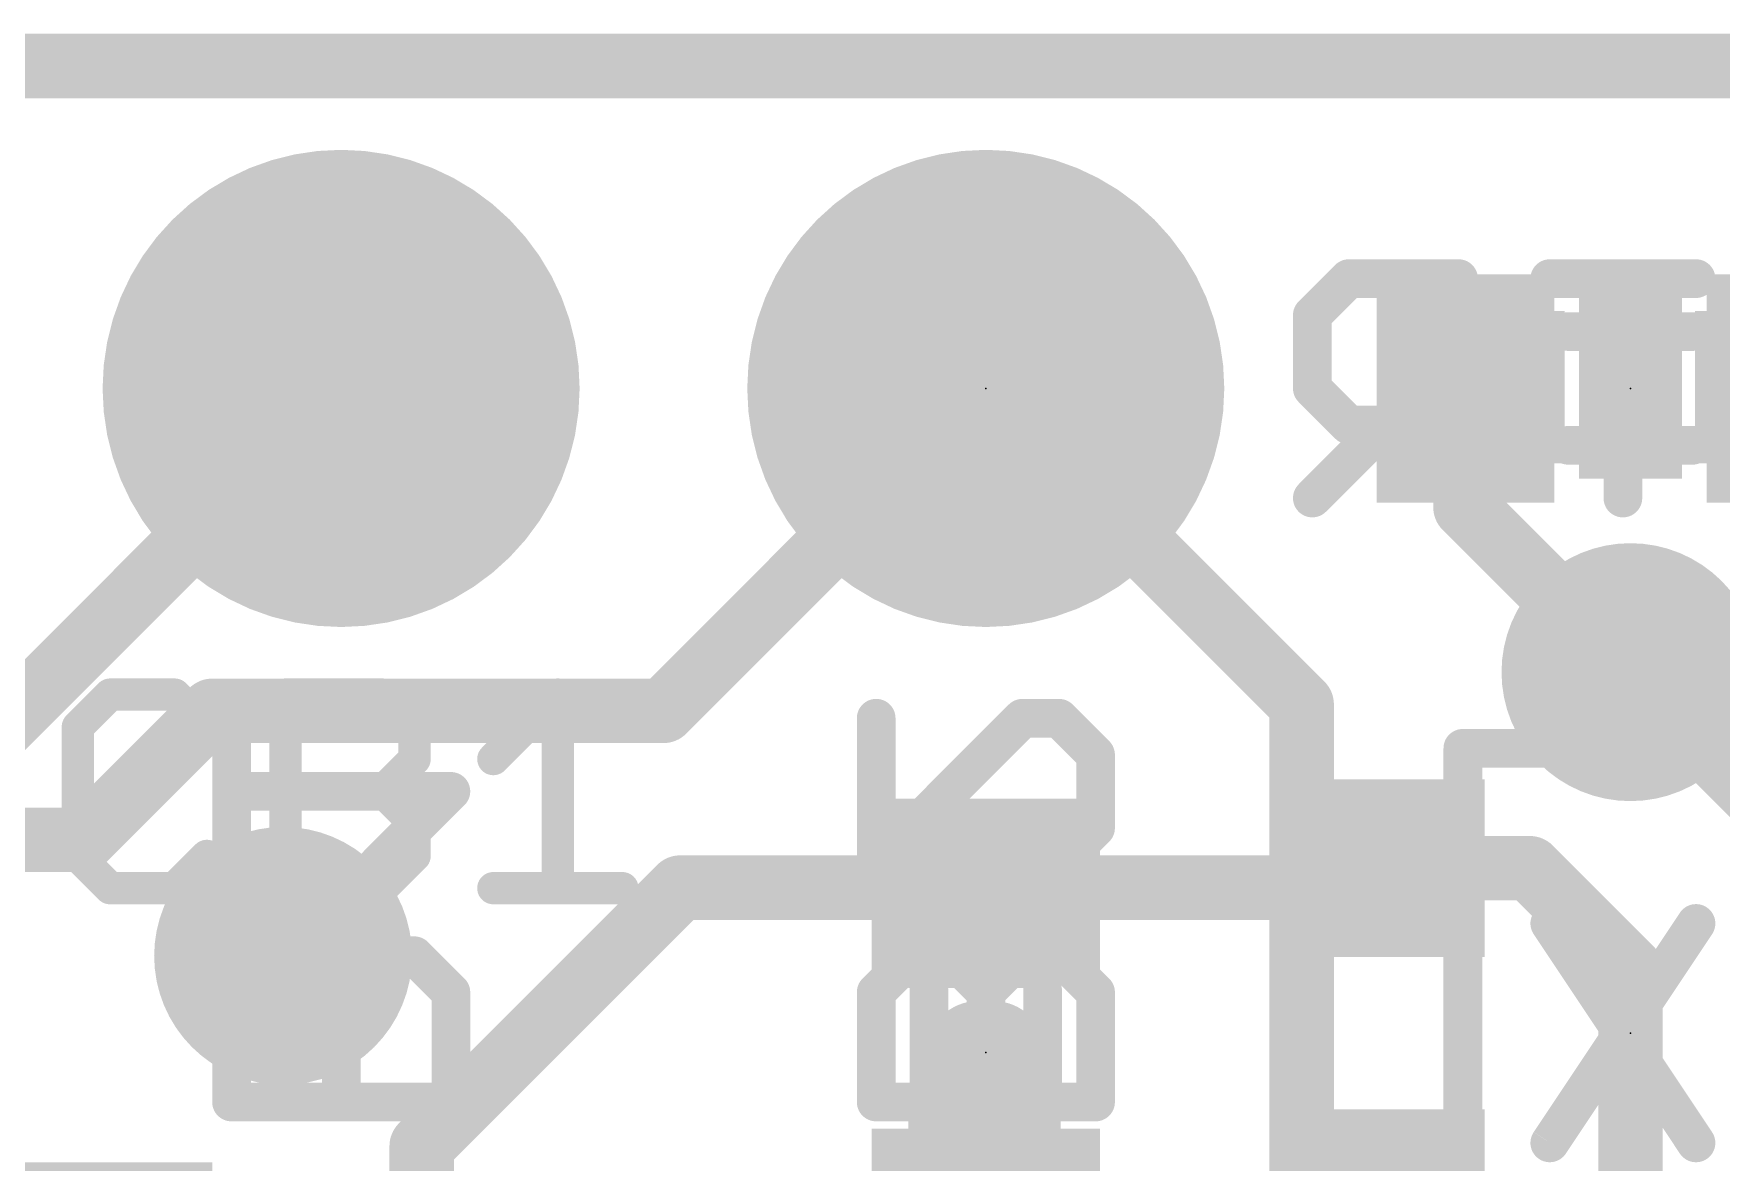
# Model space of a CAD drawing. Extents: x -1.6 to 24.3, y -3.8 to 15.4.
# Drawn here: x 14.03 to 20.68, y 10.92 to 15.37 of the extents above; entities that cross this region are included whole.
import ezdxf

# ---------------------------------------------------------------- set-up
doc = ezdxf.new("R2010")
doc.units = 0
for name, color, linetype in [('1', 12, 'CONTINUOUS'), ('16', 132, 'CONTINUOUS'), ('17', 110, 'CONTINUOUS'), ('18', 110, 'CONTINUOUS'), ('20', 53, 'CONTINUOUS'), ('21', 53, 'CONTINUOUS'), ('22', 53, 'CONTINUOUS'), ('23', 53, 'CONTINUOUS'), ('51', 53, 'CONTINUOUS')]:
    doc.layers.add(name, color=color, linetype=linetype)

# ---------------------------------------------------------------- blocks, each defined once
blk = doc.blocks.new('RECT')
blk.add_solid([(-0.5, -0.5), (0.5, -0.5), (-0.5, 0.5), (0.5, 0.5)])
blk = doc.blocks.new('ROUNDP')
at = {"const_width": 0.5}
blk.add_lwpolyline([(0, -0.25, 1), (0, 0.25, 1), (0, -0.25)], format="xyb", dxfattribs=at)
blk = doc.blocks.new('ROUNDV')
at = {"const_width": 0.5}
blk.add_lwpolyline([(0, -0.25, 1), (0, 0.25, 1), (0, -0.25)], format="xyb", dxfattribs=at)

msp = doc.modelspace()

# ---------------------------------------------------------------- linework, layer by layer
at = {"layer": '1', "const_width": 0.254}
for points in [[(24.13, 15.24), (0, 15.24)], [(13.0175, 11.7475), (15.24, 13.97)], [(19.67, 13.97), (19.67, 13.5024)], [(19.67, 13.5024), (20.32, 12.8524)], [(19.3188, 12.0038), (19.395, 12.08)], [(19.395, 12.08), (19.924, 12.08)], [(20.32, 11.684), (19.924, 12.08)], [(16.5758, 12.0038), (15.5575, 10.9855)], [(17.78, 12.0038), (16.5758, 12.0038)], [(17.78, 12.0038), (19.3188, 12.0038)], [(20.32, 10.16), (20.32, 11.684)], [(15.5575, 10.2997), (15.5575, 10.9855)]]:
    msp.add_lwpolyline(points, dxfattribs=at)
at = {"layer": '1', "const_width": 0.127}
for points in [[(15.2849, 13.9251, 1), (15.1951, 14.0149)], [(19.7335, 13.97, 1), (19.6065, 13.97)], [(19.7149, 13.5473, 1), (19.6251, 13.4575)], [(19.6065, 13.5024, 1), (19.7335, 13.5024)], [(20.2751, 12.8075, 1), (20.3649, 12.8973)], [(19.395, 12.1435, 1), (19.395, 12.0165)], [(19.4399, 12.0351, 1), (19.3501, 12.1249)], [(19.9689, 12.1249, 1), (19.8791, 12.0351)], [(19.924, 12.0165, 1), (19.924, 12.1435)], [(16.5758, 12.0673, 1), (16.5758, 11.9403)], [(16.6207, 11.9589, 1), (16.5309, 12.0487)], [(17.78, 12.0673, 1), (17.78, 11.9403)], [(17.78, 11.9403, 1), (17.78, 12.0673)], [(19.2739, 12.0487, 1), (19.3637, 11.9589)], [(19.3188, 11.9403, 1), (19.3188, 12.0673)], [(20.3835, 11.684, 1), (20.2565, 11.684)], [(20.2751, 11.6391, 1), (20.3649, 11.7289)], [(15.621, 10.9855, 1), (15.494, 10.9855)], [(15.5126, 11.0304, 1), (15.6024, 10.9406)]]:
    msp.add_lwpolyline(points, format="xyb", dxfattribs=at)
at = {"layer": '16', "const_width": 0.254}
for points in [[(24.13, 15.24), (0, 15.24)], [(13.97, 12.7), (15.24, 13.97)], [(16.51, 12.7), (17.78, 13.97)], [(19.0246, 12.7254), (17.78, 13.97)], [(20.32, 12.8524), (21.1328, 12.0396)], [(19.0246, 7.874), (19.0246, 12.7254)], [(4.953, 12.7), (13.97, 12.7)], [(14.224, 12.192), (14.732, 12.7)], [(14.732, 12.7), (16.51, 12.7)], [(7.366, 12.192), (14.224, 12.192)], [(13.589, 10.795), (14.732, 10.795)], [(14.732, 10.795), (16.129, 9.398)]]:
    msp.add_lwpolyline(points, dxfattribs=at)
at = {"layer": '16', "const_width": 0.127}
for points in [[(15.2849, 13.9251, 1), (15.1951, 14.0149)], [(17.8249, 14.0149, 1), (17.7351, 13.9251)], [(17.8249, 13.9251, 1), (17.7351, 14.0149)], [(20.3649, 12.8973, 1), (20.2751, 12.8075)], [(19.0881, 12.7254, 1), (18.9611, 12.7254)], [(18.9797, 12.6805, 1), (19.0695, 12.7703)], [(13.9251, 12.7449, 1), (14.0149, 12.6551)], [(13.97, 12.6365, 1), (13.97, 12.7635)], [(14.732, 12.7635, 1), (14.732, 12.6365)], [(14.7769, 12.6551, 1), (14.6871, 12.7449)], [(16.4651, 12.7449, 1), (16.5549, 12.6551)], [(16.51, 12.6365, 1), (16.51, 12.7635)], [(14.1791, 12.2369, 1), (14.2689, 12.1471)], [(14.224, 12.1285, 1), (14.224, 12.2555)]]:
    msp.add_lwpolyline(points, format="xyb", dxfattribs=at)
at = {"layer": '20', "const_width": 0.2032}
msp.add_lwpolyline([(24.13, 15.24), (0, 15.24)], dxfattribs=at)
at = {"layer": '21'}
for points, const_width in [([(14.3297, 12.7642), (14.2026, 12.637)], 0.127), ([(14.584, 12.7642), (14.3297, 12.7642)], 0.127), ([(14.7111, 12.637), (14.584, 12.7642)], 0.127), ([(15.0212, 12.0015), (15.0212, 12.7642)], 0.127), ([(15.0212, 12.7642), (15.4025, 12.7642)], 0.127), ([(15.4025, 12.7642), (15.5296, 12.637)], 0.127), ([(15.8398, 12.5099), (16.094, 12.7642)], 0.127), ([(16.094, 12.7642), (16.094, 12.0015)], 0.127), ([(14.2026, 12.637), (14.2026, 12.1286)], 0.127), ([(15.5296, 12.637), (15.5296, 12.5099)], 0.127), ([(15.5296, 12.5099), (15.4025, 12.3828)], 0.127), ([(21.02, 12.53), (20.22, 12.53)], 0.2032), ([(15.0212, 12.3828), (15.4025, 12.3828)], 0.127), ([(15.4025, 12.3828), (15.5296, 12.2557)], 0.127), ([(15.5296, 12.2557), (15.5296, 12.1286)], 0.127), ([(14.2026, 12.1286), (14.3297, 12.0015)], 0.127), ([(14.584, 12.0015), (14.7111, 12.1286)], 0.127), ([(15.5296, 12.1286), (15.4025, 12.0015)], 0.127), ([(14.3297, 12.0015), (14.584, 12.0015)], 0.127), ([(15.4025, 12.0015), (15.0212, 12.0015)], 0.127), ([(15.8398, 12.0015), (16.3482, 12.0015)], 0.127), ([(17.8105, 11.3538), (17.7495, 11.3538)], 0.4064)]:
    msp.add_lwpolyline(points, dxfattribs=dict(at, const_width=const_width))
for points, const_width in [([(14.3297, 12.7959, 1), (14.3297, 12.7324)], 0.0635), ([(14.3522, 12.7417, 1), (14.3073, 12.7866)], 0.0635), ([(14.6064, 12.7866, 1), (14.5615, 12.7417)], 0.0635), ([(14.584, 12.7324, 1), (14.584, 12.7959)], 0.0635), ([(15.053, 12.7642, 1), (14.9895, 12.7642)], 0.0635), ([(15.0212, 12.7959, 1), (15.0212, 12.7324)], 0.0635), ([(15.425, 12.7866, 1), (15.3801, 12.7417)], 0.0635), ([(15.4025, 12.7324, 1), (15.4025, 12.7959)], 0.0635), ([(16.1258, 12.7642, 1), (16.0623, 12.7642)], 0.0635), ([(16.1165, 12.7417, 1), (16.0716, 12.7866)], 0.0635), ([(14.2344, 12.637, 1), (14.1709, 12.637)], 0.0635), ([(15.5614, 12.637, 1), (15.4979, 12.637)], 0.0635), ([(14.1802, 12.6595, 1), (14.2251, 12.6146)], 0.0635), ([(14.6886, 12.6146, 1), (14.7335, 12.6595)], 0.0635), ([(15.5072, 12.6146, 1), (15.5521, 12.6595)], 0.0635), ([(15.5521, 12.4875, 1), (15.5072, 12.5324)], 0.0635), ([(20.22, 12.5808, 1), (20.22, 12.4792)], 0.1016), ([(15.4979, 12.5099, 1), (15.5614, 12.5099)], 0.0635), ([(15.8173, 12.5324, 1), (15.8622, 12.4875)], 0.0635), ([(15.0212, 12.4146, 1), (15.0212, 12.3511)], 0.0635), ([(15.425, 12.4053, 1), (15.3801, 12.3604)], 0.0635), ([(15.3801, 12.4053, 1), (15.425, 12.3604)], 0.0635), ([(15.4025, 12.3511, 1), (15.4025, 12.4146)], 0.0635), ([(15.5614, 12.2557, 1), (15.4979, 12.2557)], 0.0635), ([(15.5072, 12.2333, 1), (15.5521, 12.2782)], 0.0635), ([(14.2251, 12.1511, 1), (14.1802, 12.1062)], 0.0635), ([(14.7335, 12.1062, 1), (14.6886, 12.1511)], 0.0635), ([(15.5521, 12.1062, 1), (15.5072, 12.1511)], 0.0635), ([(14.1709, 12.1286, 1), (14.2344, 12.1286)], 0.0635), ([(15.4979, 12.1286, 1), (15.5614, 12.1286)], 0.0635), ([(14.3297, 12.0333, 1), (14.3297, 11.9697)], 0.0635), ([(14.3073, 11.979, 1), (14.3522, 12.024)], 0.0635), ([(14.5615, 12.024, 1), (14.6064, 11.979)], 0.0635), ([(14.584, 11.9697, 1), (14.584, 12.0333)], 0.0635), ([(15.0212, 12.0333, 1), (15.0212, 11.9697)], 0.0635), ([(15.3801, 12.024, 1), (15.425, 11.979)], 0.0635), ([(15.4025, 11.9697, 1), (15.4025, 12.0333)], 0.0635), ([(15.8398, 12.0333, 1), (15.8398, 11.9697)], 0.0635), ([(16.3482, 11.9697, 1), (16.3482, 12.0333)], 0.0635), ([(14.9895, 12.0015, 1), (15.053, 12.0015)], 0.0635), ([(16.0623, 12.0015, 1), (16.1258, 12.0015)], 0.0635), ([(17.7495, 11.4554, 1), (17.7495, 11.2522)], 0.2032), ([(17.8105, 11.2522, 1), (17.8105, 11.4554)], 0.2032)]:
    msp.add_lwpolyline(points, format="xyb", dxfattribs=dict(at, const_width=const_width))
at = {"layer": '22', "const_width": 0.1524}
for points in [[(19.2106, 14.4025), (19.0665, 14.2585)], [(19.6428, 14.4025), (19.2106, 14.4025)], [(19.6428, 13.5382), (19.6428, 14.4025)], [(20.5783, 14.4025), (20.0021, 14.4025)], [(20.2902, 13.5382), (20.2902, 14.4025)], [(19.0665, 14.2585), (19.0665, 13.9704)], [(19.0665, 13.9704), (19.2106, 13.8263)], [(19.3546, 13.8263), (19.0665, 13.5382)], [(19.2106, 13.8263), (19.6428, 13.8263)], [(14.8082, 12.0947), (14.8082, 12.6709)], [(17.3482, 12.6709), (17.3482, 12.0947)], [(17.3482, 12.0947), (17.9244, 12.6709)], [(17.9244, 12.6709), (18.0685, 12.6709)], [(18.0685, 12.6709), (18.2125, 12.5269)], [(18.2125, 12.5269), (18.2125, 12.2387)], [(15.6725, 12.3828), (14.8082, 12.3828)], [(15.3844, 12.0947), (15.6725, 12.3828)], [(18.2125, 12.2387), (18.0685, 12.0947)], [(20.5783, 11.8625), (20.0021, 10.9982)], [(20.0021, 11.8625), (20.5783, 10.9982)], [(14.9523, 11.7354), (14.8082, 11.5913)], [(15.0963, 11.7354), (14.9523, 11.7354)], [(15.2404, 11.5913), (15.0963, 11.7354)], [(15.3844, 11.7354), (15.2404, 11.5913)], [(15.5285, 11.7354), (15.3844, 11.7354)], [(15.6725, 11.5913), (15.5285, 11.7354)], [(17.4923, 11.7354), (17.3482, 11.5913)], [(17.6363, 11.7354), (17.4923, 11.7354)], [(17.7804, 11.5913), (17.6363, 11.7354)], [(17.9244, 11.7354), (17.7804, 11.5913)], [(18.0685, 11.7354), (17.9244, 11.7354)], [(18.2125, 11.5913), (18.0685, 11.7354)], [(14.8082, 11.5913), (14.8082, 11.1592)], [(15.2404, 11.1592), (15.2404, 11.5913)], [(15.6725, 11.1592), (15.6725, 11.5913)], [(17.3482, 11.5913), (17.3482, 11.1592)], [(17.7804, 11.1592), (17.7804, 11.5913)], [(18.2125, 11.1592), (18.2125, 11.5913)], [(14.8082, 11.1592), (15.6725, 11.1592)], [(17.3482, 11.1592), (18.2125, 11.1592)]]:
    msp.add_lwpolyline(points, dxfattribs=at)
at = {"layer": '22', "const_width": 0.0762}
for points in [[(19.2106, 14.4406, 1), (19.2106, 14.3644)], [(19.2375, 14.3756, 1), (19.1837, 14.4295)], [(19.6809, 14.4025, 1), (19.6047, 14.4025)], [(19.6428, 14.3644, 1), (19.6428, 14.4406)], [(20.0021, 14.4406, 1), (20.0021, 14.3644)], [(20.3283, 14.4025, 1), (20.2521, 14.4025)], [(20.5783, 14.3644, 1), (20.5783, 14.4406)], [(19.1046, 14.2585, 1), (19.0284, 14.2585)], [(19.0396, 14.2854, 1), (19.0935, 14.2315)], [(19.0935, 13.9973, 1), (19.0396, 13.9434)], [(19.0284, 13.9704, 1), (19.1046, 13.9704)], [(19.2106, 13.8644, 1), (19.2106, 13.7882)], [(19.3816, 13.7994, 1), (19.3277, 13.8533)], [(19.6428, 13.7882, 1), (19.6428, 13.8644)], [(19.1837, 13.7994, 1), (19.2375, 13.8533)], [(19.0396, 13.5651, 1), (19.0935, 13.5113)], [(19.6047, 13.5382, 1), (19.6809, 13.5382)], [(20.2521, 13.5382, 1), (20.3283, 13.5382)], [(14.8463, 12.6709, 1), (14.7701, 12.6709)], [(17.3863, 12.6709, 1), (17.3101, 12.6709)], [(17.9244, 12.709, 1), (17.9244, 12.6328)], [(17.9514, 12.644, 1), (17.8975, 12.6978)], [(18.0954, 12.6978, 1), (18.0415, 12.644)], [(18.0685, 12.6328, 1), (18.0685, 12.709)], [(18.2506, 12.5269, 1), (18.1744, 12.5269)], [(18.1856, 12.4999, 1), (18.2395, 12.5538)], [(14.8082, 12.4209, 1), (14.8082, 12.3447)], [(15.6995, 12.3559, 1), (15.6456, 12.4097)], [(15.6725, 12.3447, 1), (15.6725, 12.4209)], [(18.2395, 12.2118, 1), (18.1856, 12.2657)], [(18.1744, 12.2387, 1), (18.2506, 12.2387)], [(14.7701, 12.0947, 1), (14.8463, 12.0947)], [(15.3575, 12.1216, 1), (15.4114, 12.0677)], [(17.3213, 12.1216, 1), (17.3751, 12.0677)], [(17.3101, 12.0947, 1), (17.3863, 12.0947)], [(18.0415, 12.1216, 1), (18.0954, 12.0677)], [(20.0338, 11.8837, 1), (19.9704, 11.8414)], [(20.61, 11.8414, 1), (20.5466, 11.8837)], [(14.9523, 11.7735, 1), (14.9523, 11.6973)], [(14.9792, 11.7084, 1), (14.9253, 11.7623)], [(15.1233, 11.7623, 1), (15.0694, 11.7084)], [(15.0963, 11.6973, 1), (15.0963, 11.7735)], [(15.3844, 11.7735, 1), (15.3844, 11.6973)], [(15.4114, 11.7084, 1), (15.3575, 11.7623)], [(15.5554, 11.7623, 1), (15.5015, 11.7084)], [(15.5285, 11.6973, 1), (15.5285, 11.7735)], [(17.4923, 11.7735, 1), (17.4923, 11.6973)], [(17.5192, 11.7084, 1), (17.4653, 11.7623)], [(17.6633, 11.7623, 1), (17.6094, 11.7084)], [(17.6363, 11.6973, 1), (17.6363, 11.7735)], [(17.9244, 11.7735, 1), (17.9244, 11.6973)], [(17.9514, 11.7084, 1), (17.8975, 11.7623)], [(18.0954, 11.7623, 1), (18.0415, 11.7084)], [(18.0685, 11.6973, 1), (18.0685, 11.7735)], [(14.8463, 11.5913, 1), (14.7701, 11.5913)], [(14.7813, 11.6183, 1), (14.8351, 11.5644)], [(15.2134, 11.6183, 1), (15.2673, 11.5644)], [(15.2785, 11.5913, 1), (15.2023, 11.5913)], [(15.2134, 11.5644, 1), (15.2673, 11.6183)], [(15.7106, 11.5913, 1), (15.6344, 11.5913)], [(15.6456, 11.5644, 1), (15.6995, 11.6183)], [(17.3863, 11.5913, 1), (17.3101, 11.5913)], [(17.3213, 11.6183, 1), (17.3751, 11.5644)], [(17.7534, 11.6183, 1), (17.8073, 11.5644)], [(17.8185, 11.5913, 1), (17.7423, 11.5913)], [(17.7534, 11.5644, 1), (17.8073, 11.6183)], [(18.2506, 11.5913, 1), (18.1744, 11.5913)], [(18.1856, 11.5644, 1), (18.2395, 11.6183)], [(14.8082, 11.1973, 1), (14.8082, 11.1211)], [(14.7701, 11.1592, 1), (14.8463, 11.1592)], [(15.2023, 11.1592, 1), (15.2785, 11.1592)], [(15.6344, 11.1592, 1), (15.7106, 11.1592)], [(15.6725, 11.1211, 1), (15.6725, 11.1973)], [(17.3482, 11.1973, 1), (17.3482, 11.1211)], [(17.3101, 11.1592, 1), (17.3863, 11.1592)], [(17.7423, 11.1592, 1), (17.8185, 11.1592)], [(18.1744, 11.1592, 1), (18.2506, 11.1592)], [(18.2125, 11.1211, 1), (18.2125, 11.1973)], [(19.9704, 11.0193, 1), (20.0338, 10.9771)], [(20.5466, 10.9771, 1), (20.61, 11.0193)]]:
    msp.add_lwpolyline(points, format="xyb", dxfattribs=at)
at = {"layer": '23'}
for p in [(17.78, 13.97), (20.32, 13.97), (20.32, 11.43), (17.78, 11.3538)]:
    msp.add_point(p, dxfattribs=at)
at = {"layer": '51', "const_width": 0.1524}
for points in [[(20.075, 14.194), (20.565, 14.194)], [(20.565, 13.746), (20.075, 13.746)], [(19.6596, 10.3076), (19.6596, 12.5524)], [(19.6596, 12.5524), (20.9804, 12.5524)], [(17.556, 11.1088), (17.556, 11.5988)], [(18.004, 11.5988), (18.004, 11.1088)]]:
    msp.add_lwpolyline(points, dxfattribs=at)
at = {"layer": '51', "const_width": 0.0762}
for points in [[(20.075, 14.2321, 1), (20.075, 14.1559)], [(20.565, 14.1559, 1), (20.565, 14.2321)], [(20.075, 13.7841, 1), (20.075, 13.7079)], [(20.565, 13.7079, 1), (20.565, 13.7841)], [(19.6977, 12.5524, 1), (19.6215, 12.5524)], [(19.6596, 12.5905, 1), (19.6596, 12.5143)], [(17.5941, 11.5988, 1), (17.5179, 11.5988)], [(18.0421, 11.5988, 1), (17.9659, 11.5988)], [(17.5179, 11.1088, 1), (17.5941, 11.1088)], [(17.9659, 11.1088, 1), (18.0421, 11.1088)]]:
    msp.add_lwpolyline(points, format="xyb", dxfattribs=at)

# ---------------------------------------------------------------- block references
at = {"layer": '1', "xscale": 0.7}
for p, yscale, rotation in [((19.67, 13.97), 0.9, 180), ((20.97, 13.97), 0.9, 180), ((19.395, 12.08), 0.7, 270), ((17.78, 12.0038), 0.9, 270), ((19.395, 10.78), 0.7, 270), ((17.78, 10.7038), 0.9, 270)]:
    msp.add_blockref('RECT', p, dxfattribs=dict(at, yscale=yscale, rotation=rotation))
at = {"layer": '17', "xscale": 1.8796, "yscale": 1.8796, "rotation": 270}
for p in [(15.24, 13.97), (15.24, 13.97), (17.78, 13.97), (17.78, 13.97)]:
    msp.add_blockref('ROUNDP', p, dxfattribs=at)
at = {"layer": '18', "xscale": 1.016, "yscale": 1.016}
for p in [(20.32, 12.8524), (20.32, 12.8524), (15.0114, 11.7348), (15.0114, 11.7348)]:
    msp.add_blockref('ROUNDV', p, dxfattribs=at)
at = {"layer": '21', "xscale": 0.4064, "yscale": 0.7112, "rotation": 180}
msp.add_blockref('RECT', (20.32, 13.97), dxfattribs=at)
at = {"layer": '51'}
for p, xscale, yscale, rotation in [((19.9112, 13.9748), 0.3, 0.5999, 180), ((20.724, 13.9748), 0.3, 0.5999, 180), ((15.24, 13.97), 0.508, 0.508, 180), ((17.78, 13.97), 0.508, 0.508, 180), ((17.7752, 11.7578), 0.3, 0.5999, 270), ((17.7752, 10.945), 0.3, 0.5999, 270)]:
    msp.add_blockref('RECT', p, dxfattribs=dict(at, xscale=xscale, yscale=yscale, rotation=rotation))

doc.saveas('drawing.dxf')
